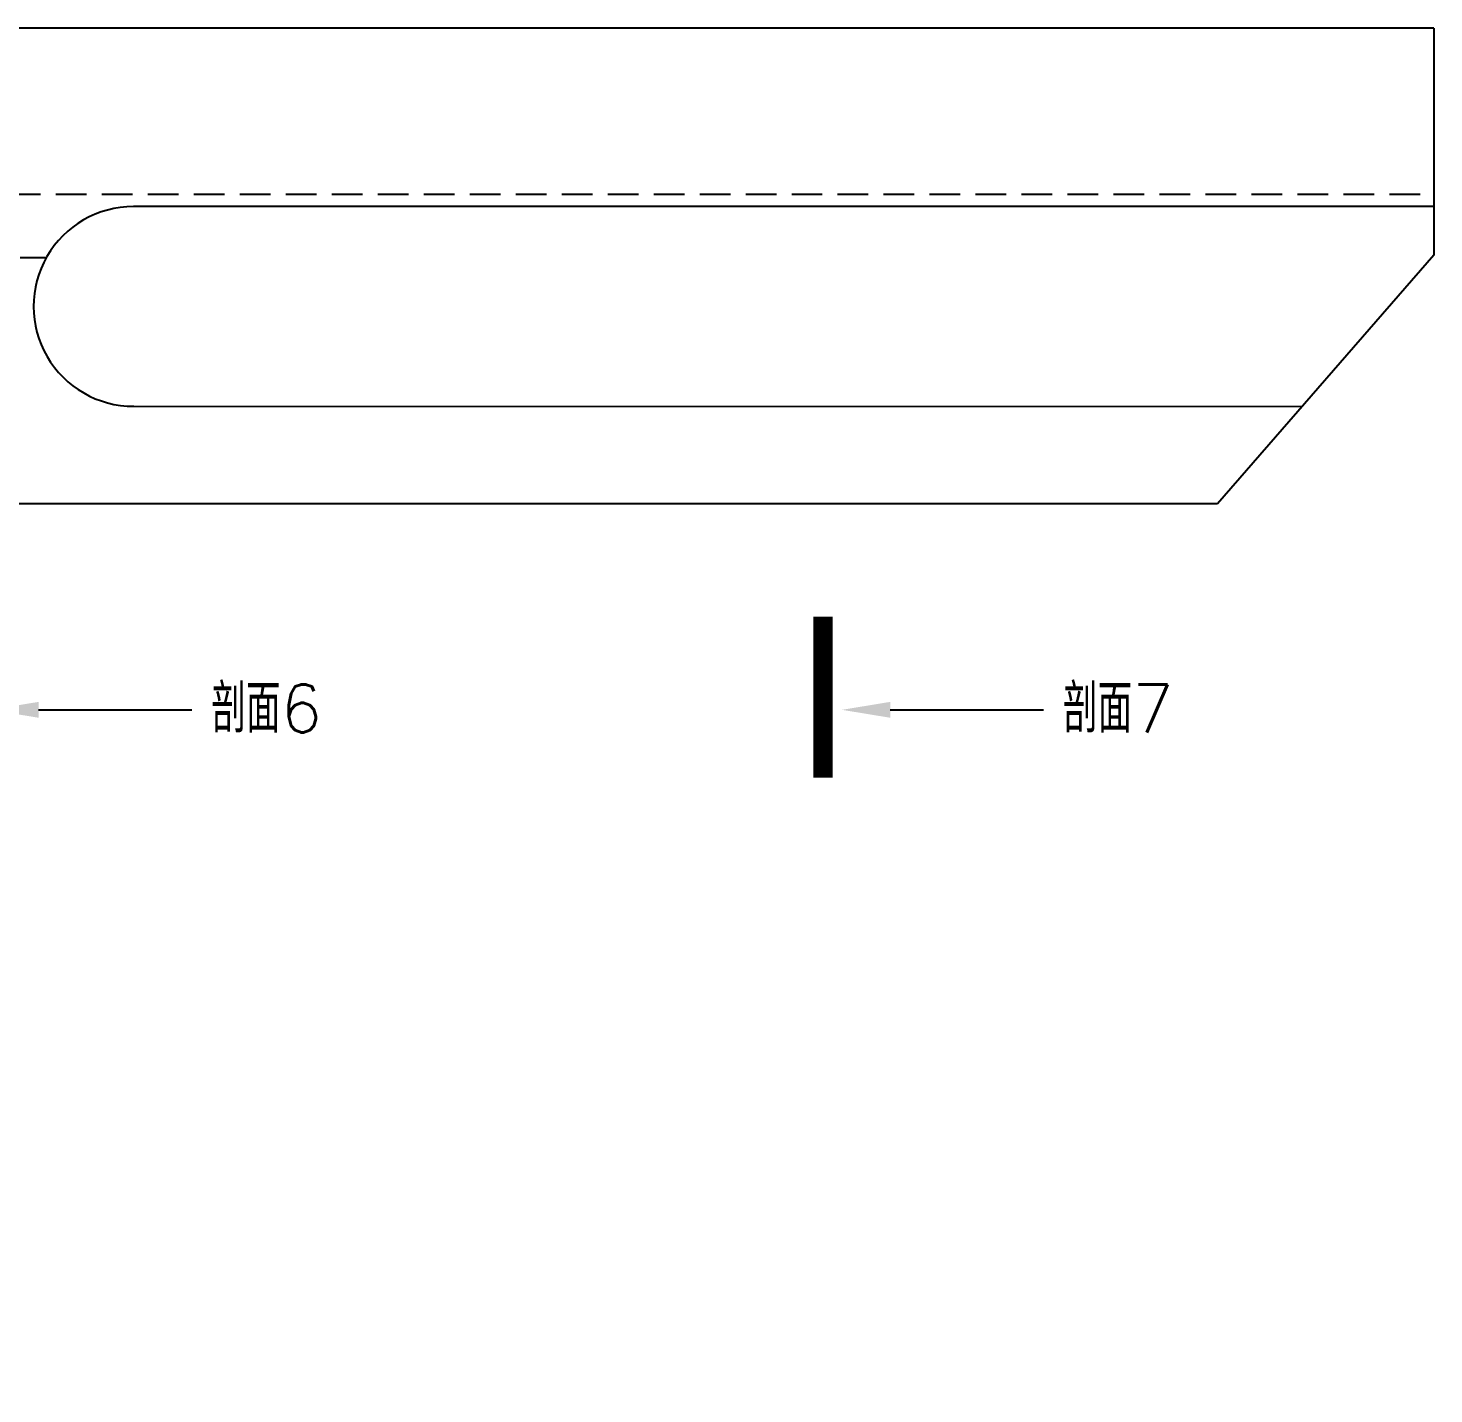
# Model space of a CAD drawing. Header units: millimetres. Extents: x 6817 to 15937, y -5221 to -164.
# Drawn here: x 8035.9 to 8181.4, y -2642 to -2500.6 of the extents above; entities that cross this region are included whole.
import ezdxf
from ezdxf import colors
from ezdxf.entities.mleader import LeaderData, LeaderLine
from ezdxf.math import Vec2, Vec3

# ---------------------------------------------------------------- set-up
doc = ezdxf.new("R2010")
doc.units = ezdxf.units.MM
doc.linetypes.add('HIDDEN', pattern=[9.525, 6.35, -3.175])
doc.layers.add('图层2', color=108, linetype='Continuous')
doc.styles.get("Standard").update_dxf_attribs({"font": 'txt', "bigfont": 'gbcbig.shx'})

# ---------------------------------------------------------------- blocks, each defined once
blk = doc.blocks.new('dfjjjj')
at = {"layer": '图层2', "color": 2, "linetype": 'ByBlock'}
for p, q in [((1900.92, -2752.68), (1347.43, -2752.68)), ((1900.92, -2752.68), (1900.92, -2776.18)), ((1900.92, -2771.16), (1766.24, -2771.16)), ((1900.92, -2776.18), (1878.5, -2801.93)), ((1766.21, -2791.84), (1887.28, -2791.85)), ((1878.5, -2801.93), (1737.19, -2801.93))]:
    blk.add_line(p, q, dxfattribs=at)
at = {"layer": '图层2', "color": 3, "linetype": 'HIDDEN', "ltscale": 0.7}
blk.add_line((1727.86, -2776.43), (1757.24, -2776.43), dxfattribs=at)
at = {"layer": '图层2', "color": 2, "linetype": 'ByBlock'}
blk.add_arc((1766.25, -2781.5), 10.34, 89.9953, 270.1607, dxfattribs=at)

msp = doc.modelspace()

# ---------------------------------------------------------------- linework, layer by layer
at = {"layer": '图层2', "color": 1, "linetype": 'HIDDEN', "ltscale": 0.5}
msp.add_line((7757.75, -2517.79), (8181.442, -2517.79), dxfattribs=at)
at = {"layer": '图层2', "color": 6, "linetype": 'ByBlock', "const_width": 2}
msp.add_lwpolyline([(8118.169, -2561.542), (8118.169, -2578.206)], dxfattribs=at)

# ---------------------------------------------------------------- block references
at = {"layer": '图层2', "color": 6, "linetype": 'ByBlock'}
msp.add_blockref('dfjjjj', (6280.524, 252.088), dxfattribs=at)

# ---------------------------------------------------------------- leaders
ml = msp.add_multileader_mtext('Standard', dxfattribs=at)
ml.set_content('剖面6', color=6)
ml.set_leader_properties()
ml.build(insert=Vec2(0, 0))
ml.multileader.update_dxf_attribs({"text_right_attachment_type": 6, "dogleg_length": 0.36, "arrow_head_size": 5})
ctx = ml.context
ctx.base_point, ctx.char_height, ctx.arrow_head_size, ctx.plane_origin = Vec3(8052.825, -2571.192), 5, 5, Vec3(8031.952, -2571.192)
ctx.right_attachment = 6
notes = []
notes.append((ctx, [(0, (1, 1, 0), (8052.465, -2571.192), (1, 0), 0.36, [(0, [(8031.952, -2571.192), (8045.426, -2571.192)], 0, [])])]))
ctx.mtext.insert, ctx.mtext.flow_direction = Vec3(8054.825, -2568.554), 5
ml = msp.add_multileader_mtext('Standard', dxfattribs=at)
ml.set_content('剖面7', color=6)
ml.set_leader_properties()
ml.build(insert=Vec2(0, 0))
ml.multileader.update_dxf_attribs({"text_right_attachment_type": 6, "dogleg_length": 0.36, "arrow_head_size": 5})
ctx = ml.context
ctx.base_point, ctx.char_height, ctx.arrow_head_size, ctx.plane_origin = Vec3(8141.016, -2571.192), 5, 5, Vec3(8120.142, -2571.192)
ctx.right_attachment = 6
notes.append((ctx, [(0, (1, 1, 0), (8140.656, -2571.192), (1, 0), 0.36, [(0, [(8120.142, -2571.192), (8133.616, -2571.192)], 0, [])])]))
ctx.mtext.insert, ctx.mtext.flow_direction = Vec3(8143.016, -2568.554), 5
ml = msp.add_multileader_mtext('Standard', dxfattribs=at)
ml.set_content('雕刻小凹槽(参照彩图效果)', color=6)
ml.set_leader_properties()
ml.build(insert=Vec2(0, 0))
ml.multileader.update_dxf_attribs({"text_right_attachment_type": 6, "dogleg_length": 0.36, "arrow_head_size": 3})
ctx = ml.context
ctx.base_point, ctx.char_height, ctx.arrow_head_size, ctx.plane_origin = Vec3(7970.14, -2636.474), 7, 3, Vec3(7925.697, -2621.81)
ctx.right_attachment = 6
notes.append((ctx, [(0, (1, 1, 0), (7969.78, -2636.474), (1, 0), 0.36, [(0, [(7905.03, -2607.343), (7947.613, -2636.474)], 0, [])])]))
ctx.mtext.insert, ctx.mtext.flow_direction = Vec3(7972.14, -2632.704), 5
for ctx, leaders in notes:
    for number, flags, end, landing, length, lines in leaders:
        leader = LeaderData()
        leader.index, (leader.has_last_leader_line, leader.has_dogleg_vector, leader.attachment_direction) = number, flags
        leader.last_leader_point, leader.dogleg_vector, leader.dogleg_length = Vec3(end), Vec3(landing), length
        for number, points, colour, breaks in lines:
            line = LeaderLine()
            line.index, line.vertices, line.color, line.breaks = number, Vec3.list(points), colors.encode_raw_color(colour), breaks
            leader.lines.append(line)
        ctx.leaders.append(leader)

doc.saveas('drawing.dxf')
